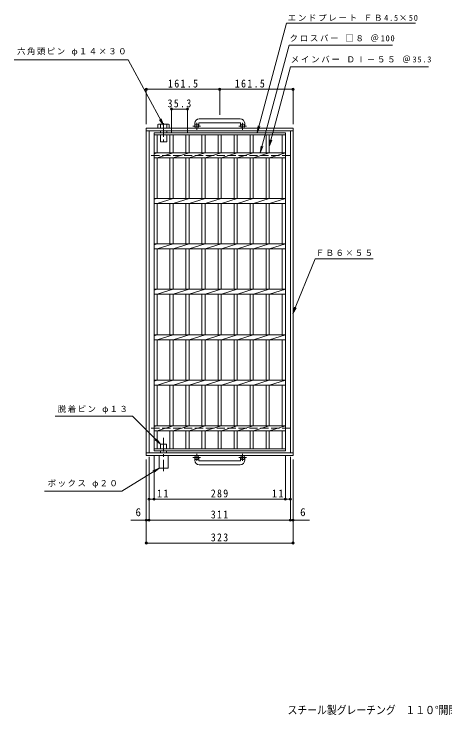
# Model space of a CAD drawing. Units: millimetres, scale not verified. Extents: x -1114 to 1035, y -823 to 749.
# Drawn here: x -1114 to -166, y -793 to 749 of the extents above; entities that cross this region are included whole.
import ezdxf
from ezdxf.enums import TextEntityAlignment as Align

# ---------------------------------------------------------------- set-up
doc = ezdxf.new("R2010")
doc.units = ezdxf.units.MM
doc.header["$LTSCALE"] = 6
doc.header["$PDMODE"] = 32
doc.header["$PDSIZE"] = 4.8
doc.linetypes.add('CHAIN1', pattern=[8, 5, -1, 1, -1])
doc.linetypes.add('DASHED3', pattern=[4, 3, -1])
for name, color, linetype, lineweight in [('A-1_ピット', 2, 'Continuous', 9), ('A-2_蓋', 3, 'Continuous', 9), ('A-4_寸法', 7, 'Continuous', 9), ('A-5_仕様文', 7, 'Continuous', 9), ('A-9_ｸｯｼｮﾝ材', 4, 'Continuous', 9)]:
    doc.layers.add(name, color=color, linetype=linetype, lineweight=lineweight)
doc.layers.add('F-5_F-5ﾚｲﾔ', color=2, linetype='Continuous')
doc.styles.add('ＭＳ ゴシック', font='')
doc.styles.get('ＭＳ ゴシック').set_extended_font_data('MS Gothic')

msp = doc.modelspace()

# ---------------------------------------------------------------- linework, layer by layer
at = {"layer": 'A-1_ピット', "linetype": 'CHAIN1'}
for p, q in [((-712.044, 493.971), (-712.044, 509.568)), ((-611.044, 493.971), (-611.044, 509.568)), ((-703.881, 502.078), (-720.288, 502.078)), ((-602.881, 502.078), (-619.288, 502.078)), ((-703.881, -226.922), (-720.288, -226.922)), ((-712.044, -218.815), (-712.044, -234.412)), ((-602.881, -226.922), (-619.288, -226.922)), ((-611.044, -218.815), (-611.044, -234.412))]:
    msp.add_line(p, q, dxfattribs=at)
at = {"layer": 'A-1_ピット'}
for p, q in [((-616.544, 518.178), (-706.544, 518.178)), ((-706.544, 509.178), (-616.544, 509.178)), ((-500.044, 497.578), (-823.044, 497.578)), ((-823.044, 497.578), (-823.044, -222.422)), ((-716.544, 508.178), (-716.544, 502.078)), ((-707.544, 508.178), (-707.544, 502.078)), ((-615.544, 508.178), (-615.544, 502.078)), ((-606.544, 508.178), (-606.544, 502.078)), ((-500.044, 497.578), (-500.044, -222.422)), ((-500.044, 491.578), (-823.044, 491.578)), ((-817.044, 491.578), (-817.044, -216.422)), ((-506.044, 491.578), (-506.044, -216.422)), ((-500.044, -216.422), (-823.044, -216.422)), ((-500.044, -222.422), (-823.044, -222.422)), ((-716.544, -233.022), (-716.544, -226.922)), ((-707.544, -233.022), (-707.544, -226.922)), ((-615.544, -233.022), (-615.544, -226.922)), ((-606.544, -233.022), (-606.544, -226.922)), ((-706.544, -234.022), (-616.544, -234.022)), ((-616.544, -243.022), (-706.544, -243.022))]:
    msp.add_line(p, q, dxfattribs=at)
at = {"layer": 'A-1_ピット', "linetype": 'DASHED3'}
for p, q in [((-506.044, 437.579), (-817.044, 437.579)), ((-506.044, -162.422), (-817.044, -162.422))]:
    msp.add_line(p, q, dxfattribs=at)
at = {"layer": 'A-1_ピット'}
for centre in [(-712.044, 502.078), (-611.044, 502.078), (-712.044, -226.922), (-611.044, -226.922)]:
    msp.add_circle(centre, 4.5, dxfattribs=at)
for centre, radius, start, end in [((-706.544, 508.178), 10, 90, 180), ((-706.544, 508.178), 1, 90, 180), ((-616.544, 508.178), 10, 0, 90), ((-616.544, 508.178), 1, 0, 90), ((-706.544, -233.022), 10, 180, 270), ((-706.544, -233.022), 1, 180, 270), ((-616.544, -233.022), 10, 270, 0), ((-616.544, -233.022), 1, 270, 0)]:
    msp.add_arc(centre, radius, start, end, dxfattribs=at)
at = {"layer": 'A-2_蓋', "color": 7}
for p, q in [((-767.644, 488.729), (-767.644, 541.291)), ((-732.343, 488.729), (-732.343, 541.291)), ((-767.644, 539.491), (-732.343, 539.491))]:
    msp.add_line(p, q, dxfattribs=at)
at = {"layer": 'A-2_蓋'}
for p, q in [((-806.044, -212.422), (-806.044, 487.578)), ((-806.044, 487.578), (-517.043, 487.578)), ((-806.044, 483.078), (-517.043, 483.078)), ((-799.043, 443.078), (-799.043, 483.078)), ((-771.143, 483.078), (-771.143, 443.078)), ((-764.144, 483.078), (-764.144, 443.078)), ((-735.843, 483.078), (-735.843, 443.078)), ((-728.843, 483.078), (-728.843, 443.078)), ((-700.543, 483.078), (-700.543, 443.078)), ((-693.543, 483.078), (-693.543, 443.078)), ((-665.244, 483.078), (-665.244, 443.078)), ((-658.244, 483.078), (-658.244, 443.078)), ((-629.943, 483.078), (-629.943, 443.078)), ((-622.943, 483.078), (-622.943, 443.078)), ((-594.643, 483.078), (-594.643, 443.078)), ((-587.643, 483.078), (-587.643, 443.078)), ((-559.344, 483.078), (-559.344, 443.078)), ((-552.343, 483.078), (-552.343, 443.078)), ((-524.043, 483.078), (-524.043, 443.078)), ((-517.043, 487.578), (-517.043, -212.422)), ((-806.044, 440.998), (-799.444, 443.078)), ((-806.044, 443.078), (-517.043, 443.078)), ((-806.044, 432.079), (-517.043, 432.079)), ((-799.043, 432.079), (-764.144, 443.078)), ((-799.043, 343.078), (-799.043, 432.079)), ((-771.143, 432.079), (-771.143, 343.078)), ((-764.144, 432.079), (-764.144, 343.078)), ((-763.743, 432.079), (-728.844, 443.078)), ((-735.843, 432.079), (-735.843, 343.078)), ((-728.843, 432.079), (-728.843, 343.078)), ((-728.443, 432.079), (-693.544, 443.078)), ((-700.543, 432.079), (-700.543, 343.078)), ((-693.543, 432.079), (-693.543, 343.078)), ((-693.143, 432.079), (-658.244, 443.078)), ((-665.244, 432.079), (-665.244, 343.078)), ((-658.244, 432.079), (-658.244, 343.078)), ((-657.843, 432.079), (-622.944, 443.078)), ((-629.943, 432.079), (-629.943, 343.078)), ((-622.943, 432.079), (-622.943, 343.078)), ((-622.543, 432.079), (-587.644, 443.078)), ((-594.643, 432.079), (-594.643, 343.078)), ((-587.643, 432.079), (-587.643, 343.078)), ((-587.243, 432.079), (-552.343, 443.078)), ((-559.344, 432.079), (-559.344, 343.078)), ((-552.343, 432.079), (-552.343, 343.078)), ((-551.943, 432.079), (-517.043, 443.078)), ((-524.043, 432.079), (-524.043, 343.078)), ((-806.044, 340.998), (-799.444, 343.078)), ((-806.044, 343.078), (-517.043, 343.078)), ((-799.043, 332.079), (-764.144, 343.078)), ((-763.743, 332.079), (-728.844, 343.078)), ((-728.443, 332.079), (-693.544, 343.078)), ((-693.143, 332.079), (-658.244, 343.078)), ((-657.843, 332.079), (-622.944, 343.078)), ((-622.543, 332.079), (-587.644, 343.078)), ((-587.243, 332.079), (-552.343, 343.078)), ((-551.943, 332.079), (-517.043, 343.078)), ((-806.044, 332.079), (-517.043, 332.079)), ((-799.043, 243.078), (-799.043, 332.079)), ((-771.143, 332.079), (-771.143, 243.078)), ((-764.144, 332.079), (-764.144, 243.078)), ((-735.843, 332.079), (-735.843, 243.078)), ((-728.843, 332.079), (-728.843, 243.078)), ((-700.543, 332.079), (-700.543, 243.078)), ((-693.543, 332.079), (-693.543, 243.078)), ((-665.244, 332.079), (-665.244, 243.078)), ((-658.244, 332.079), (-658.244, 243.078)), ((-629.943, 332.079), (-629.943, 243.078)), ((-622.943, 332.079), (-622.943, 243.078)), ((-594.643, 332.079), (-594.643, 243.078)), ((-587.643, 332.079), (-587.643, 243.078)), ((-559.344, 332.079), (-559.344, 243.078)), ((-552.343, 332.079), (-552.343, 243.078)), ((-524.043, 332.079), (-524.043, 243.078)), ((-806.044, 240.998), (-799.444, 243.078)), ((-806.044, 243.078), (-517.043, 243.078)), ((-806.044, 232.079), (-517.043, 232.079)), ((-799.043, 232.079), (-764.144, 243.078)), ((-799.043, 143.078), (-799.043, 232.079)), ((-771.143, 232.079), (-771.143, 143.078)), ((-764.144, 232.079), (-764.144, 143.078)), ((-763.743, 232.079), (-728.844, 243.078)), ((-735.843, 232.079), (-735.843, 143.078)), ((-728.843, 232.079), (-728.843, 143.078)), ((-728.443, 232.079), (-693.544, 243.078)), ((-700.543, 232.079), (-700.543, 143.078)), ((-693.543, 232.079), (-693.543, 143.078)), ((-693.143, 232.079), (-658.244, 243.078)), ((-665.244, 232.079), (-665.244, 143.078)), ((-658.244, 232.079), (-658.244, 143.078)), ((-657.843, 232.079), (-622.944, 243.078)), ((-629.943, 232.079), (-629.943, 143.078)), ((-622.943, 232.079), (-622.943, 143.078)), ((-622.543, 232.079), (-587.644, 243.078)), ((-594.643, 232.079), (-594.643, 143.078)), ((-587.643, 232.079), (-587.643, 143.078)), ((-587.243, 232.079), (-552.343, 243.078)), ((-559.344, 232.079), (-559.344, 143.078)), ((-552.343, 232.079), (-552.343, 143.078)), ((-551.943, 232.079), (-517.043, 243.078)), ((-524.043, 232.079), (-524.043, 143.078)), ((-806.044, 140.998), (-799.444, 143.078)), ((-806.044, 143.078), (-517.043, 143.078)), ((-799.043, 132.079), (-764.144, 143.078)), ((-763.743, 132.079), (-728.844, 143.078)), ((-728.443, 132.079), (-693.544, 143.078)), ((-693.143, 132.079), (-658.244, 143.078)), ((-657.843, 132.079), (-622.944, 143.078)), ((-622.543, 132.079), (-587.644, 143.078)), ((-587.243, 132.079), (-552.343, 143.078)), ((-551.943, 132.079), (-517.043, 143.078)), ((-806.044, 132.079), (-517.043, 132.079)), ((-799.043, 43.078), (-799.043, 132.079)), ((-771.143, 132.079), (-771.143, 43.078)), ((-764.144, 132.079), (-764.144, 43.078)), ((-735.843, 132.079), (-735.843, 43.078)), ((-728.843, 132.079), (-728.843, 43.078)), ((-700.543, 132.079), (-700.543, 43.078)), ((-693.543, 132.079), (-693.543, 43.078)), ((-665.244, 132.079), (-665.244, 43.078)), ((-658.244, 132.079), (-658.244, 43.078)), ((-629.943, 132.079), (-629.943, 43.078)), ((-622.943, 132.079), (-622.943, 43.078)), ((-594.643, 132.079), (-594.643, 43.078)), ((-587.643, 132.079), (-587.643, 43.078)), ((-559.344, 132.079), (-559.344, 43.078)), ((-552.343, 132.079), (-552.343, 43.078)), ((-524.043, 132.079), (-524.043, 43.078)), ((-806.044, 40.998), (-799.444, 43.078)), ((-806.044, 43.078), (-517.043, 43.078)), ((-806.044, 32.079), (-517.043, 32.079)), ((-799.043, 32.079), (-764.144, 43.078)), ((-799.043, -56.922), (-799.043, 32.079)), ((-771.143, 32.079), (-771.143, -56.922)), ((-764.144, 32.079), (-764.144, -56.922)), ((-763.743, 32.079), (-728.844, 43.078)), ((-735.843, 32.079), (-735.843, -56.922)), ((-728.843, 32.079), (-728.843, -56.922)), ((-728.443, 32.079), (-693.544, 43.078)), ((-700.543, 32.079), (-700.543, -56.922)), ((-693.543, 32.079), (-693.543, -56.922)), ((-693.143, 32.079), (-658.244, 43.078)), ((-665.244, 32.079), (-665.244, -56.922)), ((-658.244, 32.079), (-658.244, -56.922)), ((-657.843, 32.079), (-622.944, 43.078)), ((-629.943, 32.079), (-629.943, -56.922)), ((-622.943, 32.079), (-622.943, -56.922)), ((-622.543, 32.079), (-587.644, 43.078)), ((-594.643, 32.079), (-594.643, -56.922)), ((-587.643, 32.079), (-587.643, -56.922)), ((-587.243, 32.079), (-552.343, 43.078)), ((-559.344, 32.079), (-559.344, -56.922)), ((-552.343, 32.079), (-552.343, -56.922)), ((-551.943, 32.079), (-517.043, 43.078)), ((-524.043, 32.079), (-524.043, -56.922)), ((-806.044, -59.002), (-799.444, -56.922)), ((-806.044, -56.922), (-517.043, -56.922)), ((-799.043, -67.921), (-764.144, -56.922)), ((-763.743, -67.921), (-728.844, -56.922)), ((-728.443, -67.921), (-693.544, -56.922)), ((-693.143, -67.921), (-658.244, -56.922)), ((-657.843, -67.921), (-622.944, -56.922)), ((-622.543, -67.921), (-587.644, -56.922)), ((-587.243, -67.921), (-552.343, -56.922)), ((-551.943, -67.921), (-517.043, -56.922)), ((-806.044, -67.921), (-517.043, -67.921)), ((-799.043, -156.922), (-799.043, -67.921)), ((-771.143, -67.921), (-771.143, -156.922)), ((-764.144, -67.921), (-764.144, -156.922)), ((-735.843, -67.921), (-735.843, -156.922)), ((-728.843, -67.921), (-728.843, -156.922)), ((-700.543, -67.921), (-700.543, -156.922)), ((-693.543, -67.921), (-693.543, -156.922)), ((-665.244, -67.921), (-665.244, -156.922)), ((-658.244, -67.921), (-658.244, -156.922)), ((-629.943, -67.921), (-629.943, -156.922)), ((-622.943, -67.921), (-622.943, -156.922)), ((-594.643, -67.921), (-594.643, -156.922)), ((-587.643, -67.921), (-587.643, -156.922)), ((-559.344, -67.921), (-559.344, -156.922)), ((-552.343, -67.921), (-552.343, -156.922)), ((-524.043, -67.921), (-524.043, -156.922)), ((-806.044, -159.002), (-799.444, -156.922)), ((-806.044, -156.922), (-517.043, -156.922)), ((-806.044, -167.922), (-517.043, -167.922)), ((-799.043, -167.921), (-764.144, -156.922)), ((-799.043, -207.922), (-799.043, -167.922)), ((-771.143, -167.922), (-771.143, -207.922)), ((-764.144, -167.922), (-764.144, -207.922)), ((-763.743, -167.921), (-728.844, -156.922)), ((-735.843, -167.922), (-735.843, -207.922)), ((-728.843, -167.922), (-728.843, -207.922)), ((-728.443, -167.921), (-693.544, -156.922)), ((-700.543, -167.922), (-700.543, -207.922)), ((-693.543, -167.922), (-693.543, -207.922)), ((-693.143, -167.921), (-658.244, -156.922)), ((-665.244, -167.922), (-665.244, -207.922)), ((-658.244, -167.922), (-658.244, -207.922)), ((-657.843, -167.921), (-622.944, -156.922)), ((-629.943, -167.922), (-629.943, -207.922)), ((-622.943, -167.922), (-622.943, -207.922)), ((-622.543, -167.921), (-587.644, -156.922)), ((-594.643, -167.922), (-594.643, -207.922)), ((-587.643, -167.922), (-587.643, -207.922)), ((-587.243, -167.921), (-552.343, -156.922)), ((-559.344, -167.922), (-559.344, -207.922)), ((-552.343, -167.922), (-552.343, -207.922)), ((-551.943, -167.921), (-517.043, -156.922)), ((-524.043, -167.922), (-524.043, -207.922)), ((-517.043, -207.922), (-806.044, -207.922)), ((-517.043, -212.422), (-806.044, -212.422))]:
    msp.add_line(p, q, dxfattribs=at)
at = {"layer": 'A-2_蓋', "color": 7}
for p in [(-767.644, 539.491), (-732.343, 539.491)]:
    msp.add_point(p, dxfattribs=at)
at = {"layer": 'A-4_寸法'}
for p, q in [((-823.044, 506.578), (-823.044, 584.854)), ((-823.044, 583.054), (-661.544, 583.054)), ((-661.544, 527.178), (-661.544, 584.854)), ((-661.544, 583.054), (-500.044, 583.054)), ((-500.044, 506.578), (-500.044, 584.854)), ((-817.044, -225.422), (-817.044, -366.549)), ((-806.044, -221.422), (-806.044, -320.249)), ((-517.044, -221.422), (-517.044, -320.249)), ((-506.044, -225.422), (-506.044, -366.549)), ((-823.044, -231.422), (-823.044, -416.935)), ((-500.044, -231.422), (-500.044, -416.935)), ((-817.044, -318.449), (-806.044, -318.449)), ((-806.044, -318.449), (-517.044, -318.449)), ((-517.044, -318.449), (-506.044, -318.449)), ((-857.245, -364.749), (-817.044, -364.749)), ((-823.044, -373.749), (-823.044, -366.549)), ((-817.044, -364.749), (-506.044, -364.749)), ((-506.044, -364.749), (-464.255, -364.749)), ((-823.044, -415.135), (-500.044, -415.135))]:
    msp.add_line(p, q, dxfattribs=at)
for p in [(-823.044, 583.054), (-661.544, 583.054), (-500.044, 583.054), (-817.044, -318.449), (-806.044, -318.449), (-517.044, -318.449), (-506.044, -318.449), (-823.044, -364.749), (-817.044, -364.749), (-506.044, -364.749), (-500.044, -364.749), (-823.044, -415.135), (-500.044, -415.135)]:
    msp.add_point(p, dxfattribs=at)
at = {"layer": 'A-5_仕様文'}
for p, q in [((-862.799, 647.908), (-1114.083, 647.908)), ((-862.799, 647.908), (-785.044, 503.978)), ((-552.343, 457.061), (-505.426, 632.16)), ((-505.426, 632.16), (-202.034, 632.16)), ((-785.044, 503.978), (-793.835, 516.132)), ((-785.044, 503.978), (-790.39, 517.993)), ((-578.885, 487.578), (-576.927, 502.45)), ((-578.885, 487.578), (-573.145, 501.436)), ((-552.343, 457.061), (-550.386, 471.932)), ((-552.343, 457.061), (-546.603, 470.919)), ((-572.471, 443.078), (-570.514, 457.95)), ((-572.471, 443.078), (-566.731, 456.937)), ((-451.269, 210.07), (-324.195, 210.07)), ((-500.397, 89.569), (-492.969, 102.602)), ((-853.044, -135.922), (-1023.323, -135.922)), ((-791.544, -197.422), (-853.044, -135.922)), ((-791.544, -197.422), (-803.444, -188.29)), ((-791.544, -197.422), (-800.675, -185.521)), ((-877.12, -300.741), (-795.044, -250.421)), ((-795.044, -250.421), (-808.746, -256.525)), ((-795.044, -250.421), (-806.699, -259.863)), ((-1046.77, -300.741), (-877.12, -300.741))]:
    msp.add_line(p, q, dxfattribs=at)
for points in [[(-578.885, 487.578), (-514.421, 728.16), (-230.576, 728.16)], [(-572.471, 443.078), (-508.946, 680.16), (-281.301, 680.16)], [(-451.269, 210.07), (-500.397, 89.569), (-496.595, 104.08)]]:
    msp.add_lwpolyline(points, dxfattribs=at)
at = {"layer": 'A-9_ｸｯｼｮﾝ材'}
for p, q in [((-794.763, 506.539), (-775.324, 506.539)), ((-792.044, 497.578), (-792.044, 505.498)), ((-778.044, 497.578), (-778.044, 505.498)), ((-772.605, 505.498), (-772.605, 497.578)), ((-792.044, 491.578), (-792.044, 487.578)), ((-792.044, 483.078), (-792.044, 467.578)), ((-778.044, 491.578), (-778.044, 487.578)), ((-778.044, 483.078), (-778.044, 467.578)), ((-792.044, 467.578), (-778.044, 467.578)), ((-791.544, -197.422), (-778.544, -197.422)), ((-791.544, -197.422), (-791.544, -207.921)), ((-778.544, -197.422), (-778.544, -207.921)), ((-791.544, -212.421), (-791.544, -216.421)), ((-778.544, -212.421), (-778.544, -216.421)), ((-775.044, -222.421), (-775.044, -250.421))]:
    msp.add_line(p, q, dxfattribs=at)
at = {"layer": 'A-9_ｸｯｼｮﾝ材', "linetype": 'CHAIN1'}
for p, q in [((-785.044, 508.474), (-785.044, 462.117)), ((-785.044, -183.718), (-785.044, -256.913))]:
    msp.add_line(p, q, dxfattribs=at)
at = {"layer": 'A-9_ｸｯｼｮﾝ材'}
for points in [[(-797.483, 505.498), (-797.483, 497.578), (-772.605, 497.578)], [(-795.044, -222.421), (-795.044, -250.421), (-775.044, -250.421)]]:
    msp.add_lwpolyline(points, dxfattribs=at)
for centre, radius, start, end in [((-794.763, 502.465), 4.074, 48.12389, 131.8763), ((-785.044, 482.472), 24.066, 73.09029, 106.90971), ((-775.324, 502.465), 4.074, 48.1237, 131.87611)]:
    msp.add_arc(centre, radius, start, end, dxfattribs=at)

# ---------------------------------------------------------------- texts
at = {"layer": 'A-2_蓋', "color": 2, "insert": (-776.243, 543.091), "char_height": 17.6, "attachment_point": 7, "style": 'ＭＳ ゴシック'}
msp.add_mtext('\\T1.28;\\W0.9;35.3', dxfattribs=at)
at = {"layer": 'A-4_寸法', "color": 2, "style": 'ＭＳ ゴシック'}
for p in [(-846.735, -361.149), (-484.543, -361.149)]:
    msp.add_text('6', height=17.6, dxfattribs=at).set_placement(p, align=Align.BOTTOM_LEFT)
at = {"layer": 'A-4_寸法', "color": 2, "char_height": 17.6, "attachment_point": 7, "style": 'ＭＳ ゴシック'}
for s, insert in [('\\T1.28;\\W0.9;161.5', (-775.294, 586.654)), ('\\T1.28;\\W0.9;161.5', (-628.227, 586.654)), ('\\T1.27;\\W0.95;11', (-799.638, -314.849)), ('\\T1.27;\\W0.9;289', (-681.044, -314.849)), ('\\T1.27;\\W0.95;11', (-546.715, -314.849)), ('\\T1.27;\\W0.9;311', (-681.044, -361.149)), ('\\T1.27;\\W0.9;323', (-681.044, -411.535))]:
    msp.add_mtext(s, dxfattribs=dict(at, insert=insert))
at = {"layer": 'A-5_仕様文', "char_height": 13.2, "attachment_point": 7, "style": 'ＭＳ ゴシック'}
for s, insert in [('\\T1.21;エンドプレート\\~ＦＢ4.5×50', (-511.747, 732.831)), ('\\T1.21;クロスバー\\~□８\\~＠100', (-507.865, 687.348)), ('\\T1.18;六角頭ピン\\~φ１４×３０', (-1107.285, 656.326)), ('\\T1.21;メインバー\\~ＤⅠ－５５\\~＠35.3', (-505.045, 640.843)), ('\\T1.17;ＦＢ６×５５', (-450.046, 216.329)), ('\\T1.18;脱着ピン\\~φ１３', (-1017.838, -130.369)), ('\\T1.18;ボックス\\~φ２０', (-1039.926, -293.723))]:
    msp.add_mtext(s, dxfattribs=dict(at, insert=insert))
at = {"layer": 'F-5_F-5ﾚｲﾔ', "style": 'ＭＳ ゴシック', "width": 0.9}
msp.add_text('スチール製グレーチング\u3000１１０°開閉式\u3000滑り止め模様付', height=17.6, dxfattribs=at).set_placement((-512.046, -796.524), align=Align.BOTTOM_LEFT)

doc.saveas('drawing.dxf')
